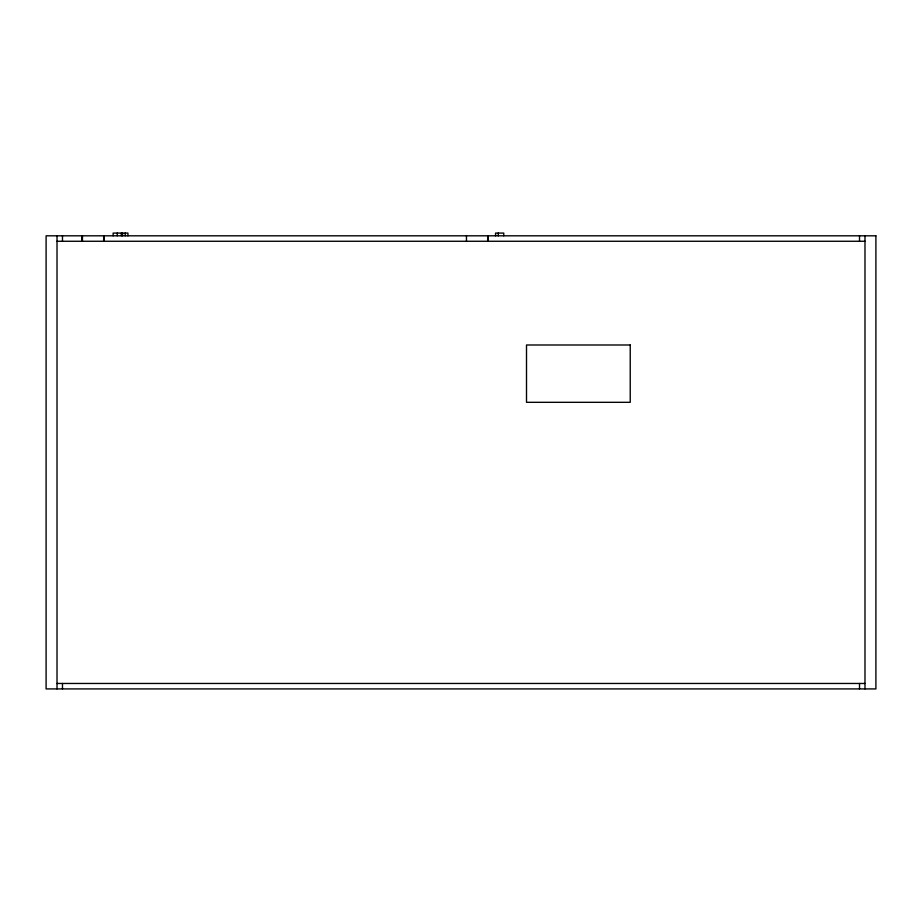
<?xml version="1.0" encoding="UTF-8"?>
<svg xmlns="http://www.w3.org/2000/svg" width="922" height="922" viewBox="0 0 922 922"><rect width="100%" height="100%" fill="white"/><g stroke="black" fill="none" stroke-linecap="round" stroke-linejoin="round"><path stroke-width="1.38" d="M57.014 241.264L864.986 241.264M57.014 683.467L864.986 683.467M864.986 235.813L864.986 688.918M859.523 235.813L859.523 241.264M859.523 683.467L859.523 688.918M503.758 235.813L503.758 233.082L495.563 233.082L495.563 235.813M498.295 233.082L498.295 235.813M488.291 235.813L488.291 241.264M487.669 235.813L487.669 241.264M466.463 235.813L466.463 241.264M127.939 235.813L127.939 233.082L113.141 233.082L113.141 235.813M125.219 233.082L125.219 235.813M122.488 233.082L122.488 235.813M121.324 233.082L121.324 235.813M117.232 233.082L117.232 235.813M104.278 235.813L104.278 241.264M103.656 235.813L103.656 241.264M82.45 235.813L82.45 241.264M81.816 235.813L81.816 241.264M62.477 235.813L62.477 241.264M62.477 683.467L62.477 688.918M57.014 235.813L57.014 688.918M875.9 235.813L46.1 235.813L46.1 688.918L875.9 688.918L875.9 235.813M630.233 344.989L526.508 344.989L526.508 402.315L630.233 402.315L630.233 344.989"/></g></svg>
